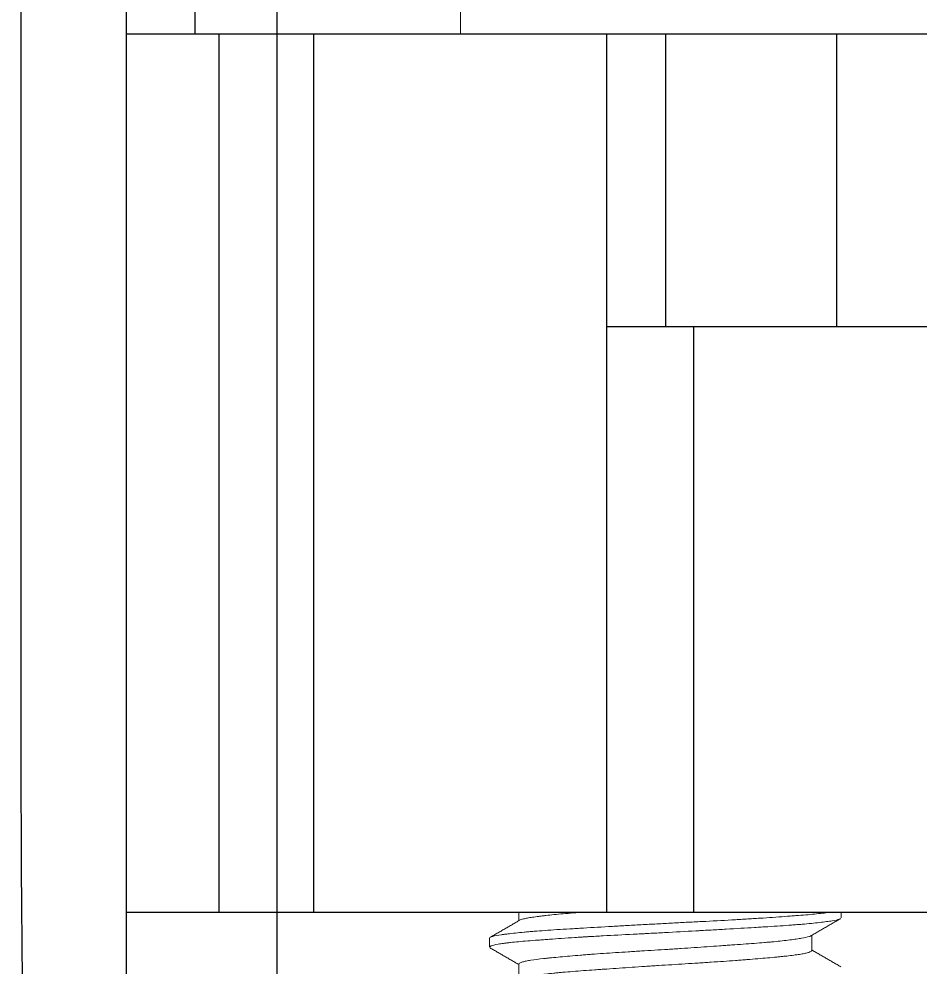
# Model space of a CAD drawing. Header units: millimetres. Extents: x 4900 to 5740, y 840 to 1434.
# Drawn here: x 5035.7 to 5051.08, y 1044.69 to 1060.89 of the extents above; entities that cross this region are included whole.
import ezdxf

# ---------------------------------------------------------------- set-up
doc = ezdxf.new("R2010")
doc.units = ezdxf.units.MM
doc.linetypes.add('CENTER2', pattern=[1.125, 0.75, -0.125, 0.125, -0.125])
doc.linetypes.add('CENTERX2', pattern=[101.6, 63.5, -12.7, 12.7, -12.7])
doc.layers.add('CENTER', color=1, linetype='CENTERX2')
doc.layers.add('DIM', color=3, linetype='Continuous')
doc.styles.get("Standard").update_dxf_attribs({"font": 'arial.ttf'})
doc.dimstyles.new('사본 ISO-25', dxfattribs={"dimtxt": 7, "dimasz": 7, "dimexe": 2.1, "dimexo": 2.1, "dimgap": 2, "dimtad": 1, "dimtih": 1, "dimtoh": 1, "dimdec": 1, "dimdsep": 46, "dimtxsty": 'Standard', "dimcen": 0, "dimclrd": 3, "dimclre": 3, "dimclrt": 4, "dimazin": 2, "dimtp": 0.1, "dimtm": 0.1, "dimtfac": 0.714286, "dimtdec": 1, "dimtmove": 0, "dimatfit": 3, "dimfxl": 1, "dimarcsym": 0})

msp = doc.modelspace()

# ---------------------------------------------------------------- linework, layer by layer
for p, q in [((5037.535, 1004.657), (5037.535, 1069.631)), ((5038.709, 1060.631), (5038.709, 1062.631)), ((5037.535, 1045.631), (5059.235, 1045.631))]:
    msp.add_line(p, q)
at = {"color": 7, "linetype": 'Continuous', "lineweight": 18}
for p, q in [((5043.235, 1060.631), (5043.235, 1062.631)), ((5038.984, 1060.631), (5038.709, 1060.631)), ((5038.985, 1060.631), (5040.571, 1060.631)), ((5040.571, 1060.631), (5041.638, 1060.631)), ((5041.638, 1060.631), (5043.14, 1060.631)), ((5044.555, 1060.631), (5063.235, 1060.631)), ((5044.235, 1045.631), (5044.235, 1045.485)), ((5049.735, 1045.532), (5049.735, 1045.631)), ((5049.235, 1044.977), (5049.235, 1045.235)), ((5043.735, 1045.188), (5043.737, 1045.195)), ((5043.735, 1045.188), (5043.735, 1045.033)), ((5044.235, 1044.743), (5044.235, 1044.485))]:
    msp.add_line(p, q, dxfattribs=at)
at = {"color": 7, "linetype": 'Continuous'}
for p, q in [((5037.535, 1060.631), (5063.485, 1060.631)), ((5039.114, 1045.631), (5039.114, 1060.631)), ((5040.735, 1045.631), (5040.735, 1060.631)), ((5045.735, 1045.631), (5045.735, 1060.631)), ((5046.735, 1060.631), (5046.735, 1055.631)), ((5049.665, 1055.631), (5049.665, 1060.631)), ((5045.735, 1055.631), (5063.485, 1055.631)), ((5047.223, 1045.631), (5047.223, 1055.631))]:
    msp.add_line(p, q, dxfattribs=at)
at = {"color": 7, "linetype": 'Continuous', "lineweight": 18}
for points, knots in [([(5043.235, 1060.631), (5043.235, 1060.631), (5043.244, 1060.631), (5043.267, 1060.631), (5043.272, 1060.631), (5043.284, 1060.631), (5043.29, 1060.631), (5043.311, 1060.631), (5043.343, 1060.631), (5043.383, 1060.631), (5043.416, 1060.631), (5043.427, 1060.631), (5043.451, 1060.631), (5043.464, 1060.631), (5043.529, 1060.631), (5043.587, 1060.631), (5043.667, 1060.631), (5043.683, 1060.631), (5043.717, 1060.631), (5043.734, 1060.631), (5043.786, 1060.631), (5043.857, 1060.631), (5043.932, 1060.631), (5043.989, 1060.631), (5044.009, 1060.631), (5044.047, 1060.631), (5044.067, 1060.631), (5044.165, 1060.631), (5044.243, 1060.631), (5044.342, 1060.631), (5044.362, 1060.631), (5044.401, 1060.631), (5044.421, 1060.631), (5044.479, 1060.631), (5044.517, 1060.631), (5044.555, 1060.631)], [0, 0, 0, 0, 0.125, 0.125, 0.15625, 0.15625, 0.1875, 0.1875, 0.25, 0.3125, 0.3125, 0.34375, 0.34375, 0.375, 0.375, 0.5, 0.5, 0.53125, 0.53125, 0.5625, 0.5625, 0.625, 0.6875, 0.6875, 0.71875, 0.71875, 0.75, 0.75, 0.875, 0.875, 0.90625, 0.90625, 0.9375, 0.9375, 1, 1, 1, 1]), ([(5043.743, 1045.2), (5043.745, 1045.201), (5043.747, 1045.203), (5043.759, 1045.208), (5043.772, 1045.213), (5043.822, 1045.226), (5043.871, 1045.235), (5043.944, 1045.246), (5043.953, 1045.247), (5043.97, 1045.25), (5043.996, 1045.253), (5044.025, 1045.257), (5044.084, 1045.264), (5044.171, 1045.274), (5044.27, 1045.284), (5044.35, 1045.291), (5044.391, 1045.295), (5044.434, 1045.298), (5044.464, 1045.301), (5044.478, 1045.302), (5044.554, 1045.308), (5044.616, 1045.313), (5044.747, 1045.322), (5044.882, 1045.332), (5045.027, 1045.341), (5045.14, 1045.347), (5045.179, 1045.35), (5045.256, 1045.354), (5045.296, 1045.357), (5045.495, 1045.368), (5045.66, 1045.378), (5045.915, 1045.392), (5046.002, 1045.397), (5046.133, 1045.405), (5046.177, 1045.407), (5046.266, 1045.412), (5046.311, 1045.415), (5046.445, 1045.422), (5046.534, 1045.427), (5046.712, 1045.437), (5046.801, 1045.442), (5046.98, 1045.451), (5047.069, 1045.456), (5047.203, 1045.462), (5047.247, 1045.465), (5047.336, 1045.469), (5047.38, 1045.471), (5047.598, 1045.483), (5047.767, 1045.492), (5048.013, 1045.506), (5048.094, 1045.511), (5048.213, 1045.518), (5048.252, 1045.521), (5048.329, 1045.526), (5048.367, 1045.528), (5048.552, 1045.541), (5048.691, 1045.55), (5048.852, 1045.563), (5048.884, 1045.565), (5048.946, 1045.57), (5048.976, 1045.572), (5049.064, 1045.579), (5049.12, 1045.583), (5049.276, 1045.597), (5049.367, 1045.606), (5049.463, 1045.618), (5049.482, 1045.62), (5049.508, 1045.624), (5049.516, 1045.625), (5049.533, 1045.627), (5049.544, 1045.629), (5049.554, 1045.631), (5049.557, 1045.631)], [0, 0, 0, 0, 0.0081925, 0.0081925, 0.0374528, 0.0374528, 0.0959734, 0.0959734, 0.1032885, 0.1032885, 0.1106036, 0.1252337, 0.1252337, 0.154494, 0.1837543, 0.1837543, 0.1983845, 0.2056996, 0.2056996, 0.2130146, 0.2130146, 0.2422749, 0.2422749, 0.2715352, 0.3007955, 0.3007955, 0.3154257, 0.3154257, 0.3300558, 0.3300558, 0.3885764, 0.3885764, 0.4178367, 0.4178367, 0.4324669, 0.4324669, 0.447097, 0.447097, 0.4763573, 0.4763573, 0.5056176, 0.5056176, 0.5348779, 0.5348779, 0.5495081, 0.5495081, 0.5641382, 0.5641382, 0.6226588, 0.6226588, 0.6519191, 0.6519191, 0.6665493, 0.6665493, 0.6811794, 0.6811794, 0.7397, 0.7397, 0.7543302, 0.7543302, 0.7689603, 0.7689603, 0.7982206, 0.7982206, 0.8567412, 0.8567412, 0.8713714, 0.8713714, 0.8786865, 0.8786865, 0.8860015, 0.888679, 0.888679, 0.888679, 0.888679]), ([(5044.246, 1045.492), (5044.258, 1045.5), (5044.281, 1045.508), (5044.333, 1045.52), (5044.355, 1045.525), (5044.406, 1045.535), (5044.464, 1045.544), (5044.534, 1045.554), (5044.591, 1045.561), (5044.611, 1045.564), (5044.652, 1045.569), (5044.674, 1045.571), (5044.784, 1045.584), (5044.882, 1045.594), (5045.045, 1045.608), (5045.102, 1045.613), (5045.191, 1045.62), (5045.221, 1045.623), (5045.279, 1045.627), (5045.306, 1045.629), (5045.334, 1045.631)], [0, 0, 0, 0, 0.0517231, 0.0517231, 0.081656, 0.081656, 0.1115889, 0.1415219, 0.1415219, 0.1564883, 0.1564883, 0.1714548, 0.1714548, 0.2313206, 0.2313206, 0.2612536, 0.2612536, 0.27622, 0.27622, 0.2893826, 0.2893826, 0.2893826, 0.2893826]), ([(5049.718, 1045.515), (5049.714, 1045.514), (5049.709, 1045.512), (5049.679, 1045.501), (5049.638, 1045.492), (5049.567, 1045.48), (5049.552, 1045.478), (5049.519, 1045.473), (5049.502, 1045.471), (5049.449, 1045.464), (5049.37, 1045.454), (5049.231, 1045.439), (5049.125, 1045.429), (5049.04, 1045.422), (5049.011, 1045.42), (5048.951, 1045.415), (5048.921, 1045.412), (5048.827, 1045.405), (5048.763, 1045.4), (5048.628, 1045.391), (5048.558, 1045.387), (5048.448, 1045.38), (5048.411, 1045.378), (5048.336, 1045.373), (5048.298, 1045.371), (5048.103, 1045.359), (5047.942, 1045.35), (5047.691, 1045.335), (5047.606, 1045.331), (5047.476, 1045.323), (5047.433, 1045.321), (5047.366, 1045.317), (5047.344, 1045.316), (5047.3, 1045.313), (5047.278, 1045.312), (5047.079, 1045.301), (5046.901, 1045.291), (5046.633, 1045.276), (5046.544, 1045.272), (5046.432, 1045.266), (5046.41, 1045.265), (5046.365, 1045.263), (5046.342, 1045.261), (5046.275, 1045.258), (5046.231, 1045.256), (5046.011, 1045.245), (5045.839, 1045.236), (5045.588, 1045.222), (5045.506, 1045.217), (5045.404, 1045.211), (5045.384, 1045.21), (5045.344, 1045.207), (5045.284, 1045.203), (5045.226, 1045.2), (5045.034, 1045.188), (5044.89, 1045.178), (5044.722, 1045.165), (5044.673, 1045.162), (5044.624, 1045.158), (5044.593, 1045.156), (5044.577, 1045.154), (5044.499, 1045.149), (5044.44, 1045.144), (5044.274, 1045.13), (5044.176, 1045.121), (5044.07, 1045.11), (5044.049, 1045.107), (5044.02, 1045.104), (5044.01, 1045.103), (5043.992, 1045.1), (5043.947, 1045.094), (5043.907, 1045.088), (5043.825, 1045.074), (5043.785, 1045.064), (5043.758, 1045.053), (5043.756, 1045.051), (5043.751, 1045.049), (5043.748, 1045.048), (5043.742, 1045.044), (5043.739, 1045.041), (5043.735, 1045.036), (5043.734, 1045.034), (5043.735, 1045.032)], [0, 0, 0, 0, 0.012264, 0.012264, 0.071226, 0.071226, 0.085967, 0.085967, 0.100707, 0.100707, 0.130188, 0.15967, 0.189151, 0.189151, 0.203891, 0.203891, 0.218632, 0.218632, 0.248113, 0.248113, 0.277594, 0.277594, 0.292335, 0.292335, 0.307075, 0.307075, 0.366037, 0.366037, 0.395518, 0.395518, 0.410259, 0.410259, 0.417629, 0.417629, 0.425, 0.425, 0.483962, 0.483962, 0.513443, 0.513443, 0.520813, 0.520813, 0.528183, 0.528183, 0.542924, 0.542924, 0.601886, 0.601886, 0.631367, 0.631367, 0.638738, 0.638738, 0.646108, 0.660848, 0.660848, 0.719811, 0.719811, 0.734551, 0.741922, 0.741922, 0.749292, 0.749292, 0.778773, 0.778773, 0.837735, 0.837735, 0.852476, 0.852476, 0.859846, 0.859846, 0.867216, 0.896697, 0.896697, 0.95566, 0.95566, 0.96303, 0.96303, 0.9704, 0.9704, 0.985141, 0.985141, 1, 1, 1, 1]), ([(5049.216, 1045.224), (5049.214, 1045.223), (5049.211, 1045.222), (5049.202, 1045.218), (5049.195, 1045.216), (5049.159, 1045.204), (5049.117, 1045.195), (5049.048, 1045.183), (5049.034, 1045.181), (5049.003, 1045.176), (5048.986, 1045.173), (5048.935, 1045.166), (5048.898, 1045.161), (5048.779, 1045.146), (5048.688, 1045.136), (5048.561, 1045.124), (5048.535, 1045.121), (5048.481, 1045.117), (5048.453, 1045.114), (5048.369, 1045.107), (5048.311, 1045.102), (5048.132, 1045.088), (5048.004, 1045.079), (5047.852, 1045.069), (5047.835, 1045.067), (5047.8, 1045.065), (5047.783, 1045.064), (5047.731, 1045.06), (5047.696, 1045.058), (5047.591, 1045.051), (5047.519, 1045.046), (5047.303, 1045.031), (5047.155, 1045.021), (5046.984, 1045.009), (5046.965, 1045.008), (5046.927, 1045.006), (5046.871, 1045.002), (5046.814, 1044.998), (5046.701, 1044.991), (5046.625, 1044.986), (5046.475, 1044.977), (5046.4, 1044.972), (5046.288, 1044.965), (5046.232, 1044.962), (5046.177, 1044.958), (5046.14, 1044.956), (5046.121, 1044.955), (5045.955, 1044.944), (5045.813, 1044.935), (5045.609, 1044.921), (5045.542, 1044.916), (5045.444, 1044.908), (5045.411, 1044.906), (5045.347, 1044.901), (5045.316, 1044.898), (5045.161, 1044.886), (5045.047, 1044.876), (5044.889, 1044.861), (5044.839, 1044.857), (5044.767, 1044.85), (5044.744, 1044.847), (5044.699, 1044.843), (5044.677, 1044.84), (5044.572, 1044.829), (5044.5, 1044.819), (5044.41, 1044.805), (5044.383, 1044.8), (5044.335, 1044.79), (5044.315, 1044.785), (5044.264, 1044.77), (5044.244, 1044.76), (5044.235, 1044.748), (5044.235, 1044.745), (5044.235, 1044.743), (5044.235, 1044.742), (5044.235, 1044.742)], [0, 0, 0, 0, 0.008517, 0.008517, 0.023513, 0.023513, 0.083493, 0.083493, 0.098489, 0.098489, 0.113484, 0.113484, 0.143474, 0.143474, 0.203455, 0.203455, 0.21845, 0.21845, 0.233446, 0.233446, 0.263436, 0.263436, 0.323417, 0.323417, 0.330914, 0.330914, 0.338412, 0.338412, 0.353407, 0.353407, 0.383398, 0.383398, 0.443379, 0.443379, 0.450876, 0.450876, 0.458374, 0.473369, 0.473369, 0.503359, 0.503359, 0.53335, 0.53335, 0.548345, 0.555843, 0.555843, 0.56334, 0.56334, 0.623321, 0.623321, 0.653312, 0.653312, 0.668307, 0.668307, 0.683302, 0.683302, 0.743283, 0.743283, 0.773273, 0.773273, 0.788268, 0.788268, 0.803264, 0.803264, 0.863245, 0.863245, 0.893235, 0.893235, 0.923225, 0.923225, 0.983206, 0.983206, 0.998201, 0.998201, 1, 1, 1, 1]), ([(5044.253, 1044.496), (5044.256, 1044.498), (5044.261, 1044.499), (5044.289, 1044.511), (5044.327, 1044.52), (5044.402, 1044.534), (5044.431, 1044.539), (5044.479, 1044.546), (5044.495, 1044.549), (5044.53, 1044.553), (5044.549, 1044.556), (5044.643, 1044.568), (5044.73, 1044.578), (5044.853, 1044.591), (5044.878, 1044.593), (5044.93, 1044.598), (5044.957, 1044.601), (5045.039, 1044.608), (5045.096, 1044.613), (5045.272, 1044.627), (5045.397, 1044.636), (5045.564, 1044.648), (5045.597, 1044.65), (5045.649, 1044.654), (5045.666, 1044.655), (5045.701, 1044.657), (5045.718, 1044.658), (5045.806, 1044.664), (5045.877, 1044.669), (5046.092, 1044.684), (5046.239, 1044.694), (5046.409, 1044.706), (5046.428, 1044.707), (5046.466, 1044.709), (5046.485, 1044.711), (5046.543, 1044.714), (5046.581, 1044.717), (5046.695, 1044.724), (5046.77, 1044.729), (5046.997, 1044.743), (5047.147, 1044.752), (5047.315, 1044.763), (5047.334, 1044.764), (5047.371, 1044.767), (5047.426, 1044.77), (5047.48, 1044.774), (5047.588, 1044.781), (5047.73, 1044.79), (5047.866, 1044.8), (5047.966, 1044.807), (5047.999, 1044.81), (5048.064, 1044.815), (5048.096, 1044.817), (5048.255, 1044.83), (5048.372, 1044.84), (5048.535, 1044.854), (5048.587, 1044.859), (5048.661, 1044.866), (5048.685, 1044.869), (5048.732, 1044.873), (5048.755, 1044.876), (5048.864, 1044.887), (5048.94, 1044.897), (5049.035, 1044.911), (5049.064, 1044.916), (5049.103, 1044.923), (5049.115, 1044.926), (5049.137, 1044.931), (5049.147, 1044.933), (5049.194, 1044.946), (5049.218, 1044.956), (5049.231, 1044.968), (5049.234, 1044.972), (5049.235, 1044.976), (5049.235, 1044.977), (5049.235, 1044.977), (5049.235, 1044.977)], [0, 0, 0, 0, 0.012066, 0.012066, 0.072394, 0.072394, 0.102558, 0.102558, 0.11764, 0.11764, 0.132722, 0.132722, 0.193051, 0.193051, 0.208133, 0.208133, 0.223215, 0.223215, 0.253379, 0.253379, 0.313707, 0.313707, 0.328789, 0.328789, 0.33633, 0.33633, 0.343871, 0.343871, 0.374035, 0.374035, 0.434364, 0.434364, 0.441905, 0.441905, 0.449446, 0.449446, 0.464528, 0.464528, 0.494692, 0.494692, 0.55502, 0.55502, 0.562561, 0.562561, 0.570102, 0.585184, 0.585184, 0.615348, 0.645512, 0.645512, 0.660594, 0.660594, 0.675676, 0.675676, 0.736005, 0.736005, 0.766169, 0.766169, 0.781251, 0.781251, 0.796333, 0.796333, 0.856661, 0.856661, 0.886825, 0.886825, 0.901907, 0.901907, 0.916989, 0.916989, 0.977318, 0.977318, 0.9924, 0.999941, 0.999941, 1, 1, 1, 1])]:
    msp.add_open_spline(points, degree=3, knots=knots, dxfattribs=at)
for points in [[(5044.251, 1045.495), (5043.994, 1045.345), (5043.736, 1045.196)], [(5049.211, 1045.221), (5049.469, 1045.371), (5049.726, 1045.52)], [(5043.741, 1045.021), (5043.988, 1044.878), (5044.235, 1044.735)], [(5049.729, 1044.698), (5049.482, 1044.842), (5049.235, 1044.985)]]:
    msp.add_open_spline(points, degree=2, dxfattribs=at)
at = {"layer": 'CENTER', "ltscale": 0.25}
msp.add_line((5035.735, 1047.631), (5035.735, 1225.631), dxfattribs=at)
msp.add_spline([(5085.961, 1036.417, 0), (5081.154, 1052.983, 0), (5069.175, 1056.157, 0), (5056.563, 1011.824, 0), (5042.87, 1010.053, 0), (5035.735, 1037.076), (5035.735, 1047.631)], degree=3, dxfattribs=at)
at = {"layer": 'CENTER', "color": 1, "linetype": 'CENTER2', "ltscale": 0.5}
msp.add_open_spline([(5035.735, 1047.631), (5035.735, 1047.631), (5035.735, 1047.631), (5035.735, 1047.631)], degree=3, dxfattribs=at)

# ---------------------------------------------------------------- leaders
at = {"layer": 'DIM'}
msp.add_leader([(5040.104, 1100.153), (5040.104, 984.197), (5065.9, 984.197)], dimstyle='사본 ISO-25', override={"dimasz": 4, "dimgap": 2, "dimtad": 0, "dimldrblk": 'Dot'}, dxfattribs=at)

doc.saveas('drawing.dxf')
